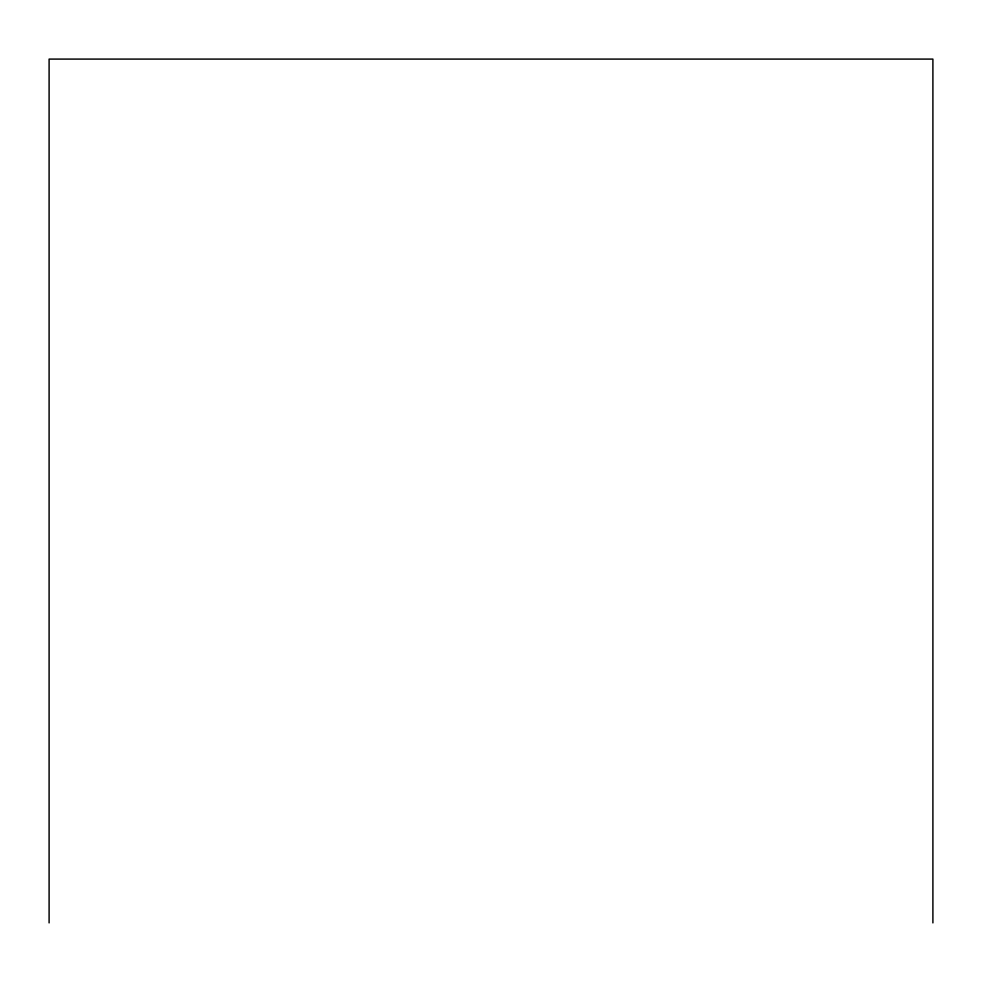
<?xml version="1.0" encoding="UTF-8"?>
<svg xmlns="http://www.w3.org/2000/svg" width="982" height="982" viewBox="0 0 982 982"><rect width="100%" height="100%" fill="white"/><g stroke="black" fill="none" stroke-linecap="round" stroke-linejoin="round"><path stroke-width="1.47" d="M932.9 922.908L932.9 59.092L49.1 59.092L49.1 922.908"/></g></svg>
